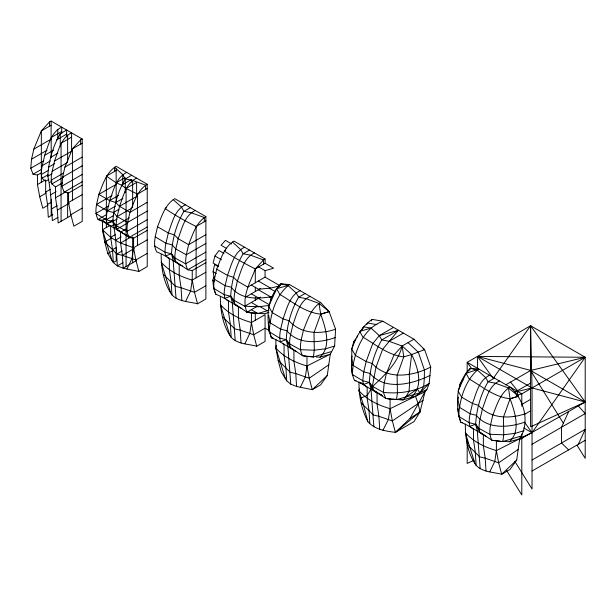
<?xml version="1.0" encoding="UTF-8"?>
<svg xmlns="http://www.w3.org/2000/svg" width="616" height="616" viewBox="0 0 616 616"><rect width="100%" height="100%" fill="white"/><g stroke="black" fill="none" stroke-linecap="round" stroke-linejoin="round"><path stroke-width="0.92" d="M296.55 351.628C288.026 347.101 280.519 341.249 271.425 337.745C265.581 319.966 266.443 297.436 280.988 283.83L289.52 284.546L320.613 302.502L329.144 311.634L335.597 329.244L334.619 346.053L330.276 354.192L327.273 375.49L320.613 384.869L312.266 389.682L296.573 386.494L290.76 384.145L286.702 380.796L281.173 371.733L278.132 360.26L275.86 348.048L275.891 339.47M577.107 445.337L585.2 458.35L585.2 357.265L530.576 325.733L530.476 370.562L505.659 384.885M48.079 205.166L42.766 208.231L39.724 196.766L37.453 184.554L37.491 175.021L41.341 172.803M49.519 121.968L51.113 121.052L82.205 139L82.205 221.367L73.858 226.188L70.825 214.715L68.553 202.502L68.584 192.977L82.205 185.116M129.252 236.213C118.095 231.755 109.209 223.8 98.036 219.496C93.647 211.619 97.22 202.541 98.845 194.379C103.026 184.161 106.175 172.488 116.124 166.305L147.224 184.253L147.224 266.62L138.877 271.44L123.185 268.245L117.371 265.904L113.313 262.547L107.785 253.484L104.743 242.011L102.472 229.806L102.51 220.274L106.36 218.056M126.973 269.015L131.963 258.635L133.564 247.755L133.603 238.23L147.224 230.369M161.153 254.539C161.223 268.476 163.717 283.352 171.964 294.902C178.563 301.848 188.896 301.524 197.536 303.796L205.883 298.976L205.883 216.609L174.782 198.66C164.834 204.843 161.677 216.516 157.496 226.734C155.871 234.896 152.306 243.975 156.687 251.852C166.112 255.432 173.758 261.685 182.69 266.143M185.632 301.37L190.614 290.991L192.223 280.111L192.261 270.586L205.883 262.724M220.343 296.966C220.412 310.903 222.907 325.787 231.154 337.329C237.753 344.275 248.086 343.951 256.726 346.223L265.072 341.403L265.072 314.653L251.413 322.538C239.786 319.088 228.474 313.844 220.312 304.589L229.822 335.142M244.821 343.805L249.803 333.425L251.413 322.538L251.451 313.013L248.841 311.804M300.362 387.264L305.351 376.884L306.96 366.004L306.991 356.471L302.518 355.694L290.259 347.439L286.232 339.724C287.025 324.948 291.122 309.94 298.668 297.212L305.066 293.524M382.274 395.534C372.565 391.129 364.564 384.207 354.539 380.434C349.726 370.655 352.236 359.59 351.744 349.156C355.902 337.522 361.6 326.303 372.218 319.381L382.867 321.244L413.967 339.2L424.617 349.634L430.73 367.059L429.144 383.506L426.919 389.505L425.002 391.761L420.027 411.919L413.967 421.644L395.38 432.378C385.593 431.115 374.674 429.529 367.837 421.613C361.638 409.586 358.728 395.672 359.005 382.166M382.921 430.322L388.373 419.542L390.067 408.693L390.105 399.168L385.631 398.39L373.373 390.128L369.346 382.413C370.139 367.644 374.235 352.629 381.781 339.909L398.421 330.299L382.575 349.403L376.006 367.236L372.064 387.618L367.182 395.418L361.253 397.975L360.499 398.952M465.319 424.054C465.249 438.307 467.706 453.545 476.13 465.373C482.721 472.318 493.054 471.995 501.693 474.266L510.04 469.446L516.701 460.067L519.704 438.769C530.183 422.484 524.385 399.245 510.04 387.079C500.092 393.27 496.935 404.943 492.754 415.153C491.129 423.315 487.556 432.393 491.945 440.278L500.146 441.256M489.789 471.841L494.779 461.461L496.38 450.581L496.419 441.056M485.978 436.213C477.454 431.685 469.946 425.833 460.853 422.322C455.008 404.55 455.871 382.012 470.416 368.406L478.94 369.123L466.043 373.304L458.058 391.045L461.661 397.205L472.441 403.426L478.563 405.39C490.09 418.672 509.417 419.134 525.024 413.821M270.416 301.332L270.493 299.438M459.798 386.856L459.921 384.014L460.937 382.659M57.889 217.456L52.352 220.651C51.328 205.829 51.043 190.721 47.825 176.222C48.618 161.454 52.714 146.446 60.26 133.718L66.659 130.022L66.659 136.906M122.907 262.709L117.371 265.904C116.347 251.082 116.062 235.974 112.844 221.475C113.637 206.707 117.733 191.699 125.279 178.971L131.678 175.275M37.491 175.021L33.018 174.243L30.8 168.245L31.524 159.205L33.826 149.126L41.341 130.9L49.519 121.891L49.519 126.18M68.584 192.977L64.118 192.2L61.893 186.201L62.624 177.162L64.919 167.082L72.434 148.856L80.611 139.847L80.611 144.136M241.88 308.577C232.948 304.111 225.294 297.859 215.877 294.286C211.496 286.401 215.061 277.323 216.686 269.161C220.867 258.951 224.024 247.278 233.972 241.087L265.072 259.036L265.072 263.248L255.301 268.892C250.358 282.244 240.817 297.798 246.977 312.235L251.451 313.013L264.48 313.713L268.923 312.42M334.619 346.053L325.864 348.756L314.306 350.204L300.3 349.695L289.474 343.751L286.232 339.724L279.602 338.053L269.207 331.747C270.378 314.599 275.329 295.334 289.52 284.546M524.039 430.63L515.284 433.333L503.734 434.788L489.728 434.272L478.894 428.328L475.66 424.301L469.022 422.63L458.635 416.324C459.621 399.568 464.71 381.674 477.346 370.047L485.593 377.539L488.095 381.797L495.464 383.206L508.446 387.995L518.572 396.211L510.102 398.737C494.556 397.143 482.205 386.563 469.169 378.979L466.043 373.304L470.416 368.406L477.346 370.047M52.83 214.676L48.294 217.294L47.509 204.412L45.661 192.069L45.661 181.227L41.98 178.247C39.978 170.64 43.289 162.816 44.614 155.347C48.548 145.261 50.897 132.271 61.723 127.173L61.723 133.302M70.802 215.7L58.166 222.992L57.38 210.11L55.54 197.775L55.54 186.925L51.852 183.945C49.85 176.338 53.161 168.514 54.485 161.053C58.412 150.935 60.792 137.992 71.595 132.848L71.595 151.213L54.485 161.053M116.986 219.08L112.844 221.475L106.999 223.5C104.997 215.893 108.301 208.069 109.633 200.6C113.552 190.49 115.939 177.562 126.742 172.426M136.613 260.491L123.185 268.245L122.391 255.363L120.551 243.027L120.551 232.178L116.871 229.198C114.869 221.591 118.172 213.767 119.504 206.298C123.439 196.211 125.787 183.221 136.613 178.124M363.725 326.88L362.216 329.206L363.725 326.88L371.032 328.082L379.279 335.62L381.781 339.909L389.15 341.318L402.132 346.03L411.634 354.539L409.278 374.266L409.663 383.237L408.97 391.445L405.89 396.95L403.141 399.861L387.872 398.775M320.613 302.502C310.664 308.685 307.507 320.358 303.326 330.576C301.701 338.738 298.136 347.817 302.518 355.694L313.405 356.964L314.306 350.204L313.998 332.655L320.674 314.16L319.019 303.418L306.044 298.629L298.668 297.212L296.173 292.962L287.926 285.47L280.988 283.83L276.615 288.719L268.63 306.46L272.233 312.62L283.021 318.849L289.143 320.813C300.67 334.095 319.989 334.557 335.597 329.244M494.494 378.101L488.095 381.797C480.542 394.517 476.453 409.532 475.66 424.301L479.687 432.024L491.945 440.278L502.833 441.549L503.734 434.788L503.426 417.232L510.102 398.737L508.446 387.995M467.829 442.935L467.559 444.837L479.664 456.856L485.208 458.181L498.652 462.793L518.202 449.418M285.362 378.601L275.86 348.048L276.338 345.291M272.765 296.481C258.728 298.922 240.864 300.108 231.339 287.272L225.11 285.685L214.383 279.24L213.09 271.748L214.584 264.503L218.541 266.79M352.113 356.094L351.744 357.904L353.045 365.396L352.321 374.436L362.709 380.742L369.346 382.413L372.588 386.44L383.414 392.384C399.076 393.986 415.531 391.799 429.144 383.506L419.896 392.808L415.5 396.265L390.067 408.693C378.447 405.243 367.128 400 358.974 390.736L359.359 388.881M458.62 397.074L458.058 399.792L459.359 407.284L470.077 413.729L476.307 415.307C487.68 429.606 509.24 427.612 524.755 422.129M223.993 253.415L219.003 250.535L214.953 255.979L213.09 263.001L218.634 266.204M355.632 339.077L353.607 342.126L351.744 349.156L355.347 355.317L366.135 361.538L372.249 363.502C387.225 380.326 412.674 376.376 430.73 367.059M269.431 305.405L258.759 306.745L244.76 306.237L233.926 300.285L230.684 296.257L224.055 294.587L213.66 288.28L212.782 280.195L214.037 276.861M268.953 321.991L268.322 323.662L269.223 331.454L271.425 337.745L273.211 338.053M352.067 364.68L351.436 366.351L352.337 374.151L353.322 375.629M147.224 184.253C137.276 190.444 134.119 202.117 129.938 212.335C128.313 220.497 124.74 229.575 129.129 237.453L133.603 238.23L131.863 237.422M205.883 216.609C195.934 222.8 192.777 234.473 188.596 244.691C186.971 252.853 183.399 261.931 187.788 269.808L192.261 270.586M568.622 411.611L561.546 427.235L561.546 443.004L568.622 449.903M578.37 444.267L585.2 429.344L532.039 460.037M390.067 408.693L392.346 420.905L395.38 432.378L410.079 418.356L425.002 391.761L415.5 396.265L403.141 399.861L390.105 399.168M530.576 370.37L477.423 356.418L477.423 369.754M371.279 320.975L372.218 319.381M279.002 286.956L280.988 283.83M469.423 369.97L470.416 368.406M366.72 324.601L367.76 323L376.954 324.663M356.641 337.553L357.657 336.028M353.607 342.126L355.64 339.177M493.601 377.854L530.576 325.733L585.2 402.032L519.242 439.801M271.002 298.76L272.518 296.72M461.946 381.296L462.955 379.933M393.485 327.419L379.279 335.62L372.703 343.705L366.135 361.538L363.763 371.841L362.709 380.742L363.502 384.43L369.346 382.413L370.963 388.812L373.874 426.834M382.867 321.244C364.318 328.051 356.395 347.347 353.045 365.396L363.763 371.841L369.993 373.419C384.815 391.014 412.012 384.307 430.076 375.429M255.301 282.775L255.301 268.892L263.471 259.96L265.072 259.036M316.301 356.972L320.027 357.172C331.97 345.938 325.225 327.235 320.674 314.16C305.136 312.566 292.777 301.986 279.749 294.394L276.615 288.719L287.926 285.47M502.002 441.356L509.455 441.749C521.398 430.515 514.653 411.811 510.102 398.737L518.572 396.211L516.247 394.871M327.273 375.49L312.266 389.682L309.232 378.209L306.96 366.004C295.334 362.547 284.022 357.311 275.86 348.048M516.701 460.067L501.693 474.266L498.652 462.793L496.38 450.581C484.761 447.131 473.442 441.888 465.288 432.625L474.79 463.186M410.241 397.797C424.332 387.656 418.018 367.29 411.634 354.539L403.788 356.849C388.242 355.255 375.891 344.675 362.863 337.091L359.729 331.408L371.032 328.082M395.38 432.378L420.027 411.919L418.079 403.411L415.5 396.265M413.967 339.2L402.132 346.03L403.788 356.849L397.112 375.344L397.42 392.9L396.519 399.661L405.89 396.95L417.263 389.012L419.896 392.808L426.919 389.505M328.775 364.841L309.232 378.209L295.788 373.604L290.236 372.28L278.132 360.26M410.079 418.356L420.027 411.919M423.169 400.207L392.346 420.905L378.894 416.293L373.35 414.968L361.245 402.949M51.113 125.256L41.341 130.9L41.341 182.305M61.723 131.431L51.19 137.514L51.19 157.804M33.826 149.126L51.113 139.147L51.113 121.052M56.533 139.947L66.659 134.103M31.524 159.205L47.039 150.25M71.595 137.129L61.061 143.212L61.061 221.321M44.614 155.347L53.654 150.127M30.8 168.245L43.782 160.753M80.611 139.924L82.205 139M50.735 157.319L57.881 153.191M42.242 165.65L50.373 160.953M82.205 143.212L72.434 148.856L72.434 200.262M33.018 174.243L41.341 169.439M48.472 167.236L54.762 163.602M41.195 174.551L48.687 170.224M52.114 171.348L67.637 162.393M41.98 178.247L48.117 174.705M47.825 176.222L51.967 173.828M64.919 167.082L82.205 157.103M37.453 184.554L45.415 179.957M45.661 181.227L48.818 179.402M51.066 180.249L63.525 173.058M49.442 182.629L51.937 181.189M62.624 177.162L82.205 165.85M51.852 183.945L63.525 177.208M45.661 192.069L50.397 189.335M55.54 186.925L62.701 182.783M39.724 196.766L46.231 193.008M61.893 186.201L82.205 174.474M50.327 194.972L56.125 191.63M64.118 192.2L82.205 181.751M55.54 197.775L65.989 191.738M47.509 204.412L51.19 202.287M106.36 227.558L106.36 176.153L116.124 170.509M51.829 208.785L57.196 205.682M68.553 202.502L82.205 194.618M57.38 210.11L69.215 203.272M106.36 176.153L116.201 182.767L125.156 177.601M98.845 194.379L116.124 184.4M116.201 182.767L121.552 185.2L131.678 179.356L131.678 182.159M70.825 214.715L82.205 208.146M112.058 195.503L96.543 204.458L107.261 210.903L113.49 212.489L117.132 216.601L127.635 222.415L147.224 211.103M99.014 194.479L109.633 200.6L118.672 195.38M108.801 206.006L95.819 213.498L106.214 219.804L112.844 221.475L116.085 225.502L126.911 231.454L147.224 219.727M109.633 200.6L115.746 202.564L122.9 198.444M107.261 210.903L115.392 206.206M121.552 185.2L126.08 188.465L137.453 194.102L147.224 188.465M119.504 206.298L136.613 196.427L136.613 182.382L126.08 188.465L126.08 266.574M106.36 214.691L98.036 219.496L102.51 220.274L110.68 226.48L110.68 237.322L112.52 249.665L113.313 262.547L116.201 260.876L116.201 247.532L112.52 249.665L104.743 242.011L111.25 238.261M113.49 212.489L118.996 209.309M106.214 219.804L113.706 215.477M117.132 216.601L131.832 208.116M106.999 223.5L113.136 219.958M147.224 202.356L129.938 212.335L119.327 206.206L115.746 202.564M111.973 260.36L102.472 229.806L109.617 225.679M110.68 226.48L113.837 224.655M116.085 225.502L129.36 217.833M114.461 227.881L116.955 226.442M112.844 221.475L116.871 229.198L127.72 222.93M102.472 229.806L110.68 237.322L115.415 234.588M120.551 232.178L126.08 228.99M166.651 207.561L165.011 208.508C174.975 215.246 185.324 221.136 196.111 226.457L205.883 220.821M110.68 237.322L115.346 240.225L121.136 236.883M185.393 204.781C174.59 209.917 172.203 222.846 168.284 232.956C166.959 240.425 163.648 248.248 165.658 255.856L171.494 253.831C172.295 239.062 176.384 224.047 183.938 211.327L190.329 207.63M147.224 227.004L129.129 237.453L116.871 229.198M115.346 240.225L120.551 243.027L130.184 237.46M107.785 253.484L113.09 250.419M112.52 249.665L116.847 254.031L122.214 250.935M120.551 243.027L133.564 247.755L147.224 239.87M116.847 254.031L122.391 255.363L134.234 248.525M147.224 253.399L135.843 259.967L122.391 255.363M205.883 234.711L188.596 244.691L178.155 238.654L174.405 234.919L168.284 232.956L157.496 226.734M205.883 243.459L186.294 254.77L175.791 248.956L172.149 244.845L165.92 243.258L155.201 236.814M205.883 252.083L185.57 263.81L174.736 257.858L171.494 253.831L164.865 252.16L154.47 245.853M205.883 259.359L187.788 269.808L175.529 261.554L171.494 253.831L173.119 260.237L176.03 298.26M225.633 250.111L224.201 250.935C234.165 257.673 244.514 263.563 255.301 268.892M244.583 247.209C233.78 252.344 231.393 265.273 227.473 275.383C226.149 282.852 222.838 290.675 224.848 298.283L230.684 296.257C231.477 281.489 235.574 266.482 243.127 253.754L249.519 250.065M170.632 292.715L161.13 262.162C169.285 271.417 180.596 276.661 192.223 280.111L205.883 272.226M214.383 279.24L214.884 278.956M205.883 285.755L194.494 292.323L181.05 287.718L175.506 286.386L163.402 274.366M213.66 288.28L214.16 287.995M251.32 285.077L258.458 289.197L270.624 288.119L280.049 285.778L265.072 277.131L247.786 287.118L237.345 281.089L233.595 277.354L227.473 275.383L216.686 269.161M245.484 297.197L260.583 288.473M244.76 306.237L260.591 297.097M235.22 340.687L232.301 302.664L230.684 296.257L234.719 303.981L246.977 312.235L256.826 306.552M300.131 290.675C289.327 295.811 286.94 308.731 283.021 318.849C281.689 326.318 278.386 334.142 280.388 341.741L286.232 339.724L287.849 346.123L290.76 384.145M269.207 331.747L269.7 331.454M271.425 337.745L271.918 337.46M389.15 341.318L403.357 333.117M514.845 461.384L532.039 489.035L532.039 387.957L530.576 325.733L467.182 362.331L467.182 372.811M489.558 375.252C478.755 380.388 476.361 393.316 472.441 403.426C471.117 410.895 467.813 418.718 469.815 426.318L475.66 424.301L477.277 430.7L480.187 468.722M459.359 407.284L459.852 406.999M458.635 416.324L459.128 416.039M515.03 392.099L530.576 383.121M521.567 404.558L530.576 399.361M524.17 414.545L530.576 410.841M532.039 444.267L585.2 413.582L578.37 405.975M532.039 471.017L585.2 440.325M195.264 210.48C184.446 215.577 182.097 228.567 178.155 238.654C176.831 246.123 173.519 253.946 175.529 261.554L179.21 264.534L179.21 275.383L181.05 287.718L181.843 300.6M254.454 252.914C243.628 258.004 241.287 270.994 237.345 281.089C236.02 288.55 232.709 296.373 234.719 303.981L238.4 306.96L238.4 317.81L240.24 330.145L241.025 343.027M310.002 296.373C299.176 301.47 296.827 314.453 292.893 324.547C291.568 332.016 288.257 339.84 290.259 347.439L293.94 350.419L293.94 361.269L295.788 373.604L296.573 386.494M499.43 380.95C488.603 386.047 486.255 399.037 482.313 409.124C480.988 416.593 477.685 424.416 479.687 432.024L483.368 434.996L483.368 445.845L485.208 458.181L486.001 471.071M306.96 366.004L330.276 354.192L320.027 357.172M496.38 450.581L519.704 438.769L509.455 441.749M519.242 438.53L532.039 432.725L585.2 357.265L530.576 370.501L585.2 402.032L530.576 426.811L530.576 325.733M474.012 460.321L467.182 463.417L467.182 439.555M329.144 311.634L320.674 314.16L329.144 311.634L319.019 303.418M411.634 354.539L424.617 349.634L422.984 348.687M335.327 337.553C319.82 343.035 298.252 345.029 286.879 330.73L280.65 329.144L269.931 322.699L268.63 315.215M246.977 312.235L257.865 313.505L268.984 310.256M331.524 351.551L313.405 356.964M520.951 436.128L502.833 441.549M405.89 396.95L419.896 392.808L423.692 386.525L424.324 378.278L424.416 369.985L418.349 352.213L408.046 342.619M379.279 335.62L398.421 330.299M514.745 392.146L532.039 387.957L585.2 402.032M516.339 395.195L521.798 393.87L585.2 357.265L477.423 356.418L493.031 378.224M306.991 356.471L313.513 356.826M354.539 380.434L356.025 380.696M462.639 422.63L460.853 422.322L458.65 416.039L457.75 408.239M114.53 171.433L114.53 167.221L122.776 174.713L125.279 178.971L132.648 180.388L145.63 185.177L145.63 189.381M359.297 382.174L363.502 384.43M269.154 288.165L275.699 291.815M477.423 356.418L532.039 387.957M231.647 243.951L225.441 240.371L221.075 245.26L226.742 248.533M265.072 263.248L273.596 268.176L265.126 270.694L258.651 266.951M523.769 427.951L532.039 432.725L524.793 422.607M214.953 255.979L221.506 259.76M258.335 281.027L270.624 288.119M520.143 437.683L521.798 438.638L520.127 436.305M258.343 289.766L271.009 297.081M269.184 296.889L271.656 298.313M213.09 271.748L216.255 273.581M251.32 293.824L258.458 297.944M258.35 298.39L269.515 304.835M259.967 306.599L267.236 310.795M212.782 280.195L214.437 281.15M251.32 302.448L258.759 306.745M251.32 309.725L257.865 313.505M269.231 330.584L265.072 328.182L253.684 334.75L240.24 330.145L234.696 328.821L222.592 316.801M385.631 398.39L383.414 392.384L384.138 383.345L386.44 373.265L393.955 355.039L402.132 346.03C397.982 362.755 384.854 375.113 372.588 386.44L373.373 390.128L378.209 393.016M379.818 393.971L382.228 395.418M470.524 427.042L473.496 429.298L473.496 440.147L475.336 452.483L476.13 465.373M361.238 382.906L367.182 387.41L367.182 398.259L369.023 410.595L369.816 423.485M226.295 299.569L228.528 301.262L228.528 312.104L230.369 324.447L231.154 337.329M282.582 343.597L284.068 344.721L284.068 355.571L285.909 367.906L286.702 380.796M167.105 257.142L169.338 258.835L169.338 269.677L171.179 282.02L171.964 294.902M373.373 390.128L377.054 393.108L377.054 403.957L378.894 416.293L379.687 429.183M232.378 242.003L240.625 249.495L243.127 253.754L250.496 255.17L263.471 259.96L263.471 264.172M173.188 199.576L181.435 207.068L183.938 211.327L191.306 212.743L204.289 217.533L204.289 221.737M510.556 382.059L517.471 390.69L517.471 395.464M471.64 368.56L467.182 362.331L521.798 393.87L521.798 406.252M530.576 370.501L563.455 423.369M506.629 470.547L521.798 494.948L521.798 433.872M213.675 287.995L215.877 294.286M358.974 390.736L363.54 405.205L367.837 421.613M256.726 346.223L253.684 334.75L251.413 322.538M197.536 303.796L194.494 292.323L192.223 280.111M138.877 271.44L135.843 259.967L133.564 247.755M265.072 270.555L265.072 277.138M255.301 287.156L255.301 291.53M255.301 297.274L255.301 300.154M255.301 312.689L255.301 320.297M196.111 226.457L196.111 277.87M137.453 194.102L137.453 245.515M132.648 180.388L132.648 207.646M132.648 236.998L132.648 262.778M125.279 178.971L125.279 192.392M122.776 174.713L122.776 184.584M116.124 168.83L116.201 202.164M67.637 135.135L67.637 161.5M67.637 192.7L67.637 217.525M60.26 133.718L60.26 146.208M57.765 129.429L57.765 138.4M51.19 199.415L51.19 215.623"/></g></svg>
